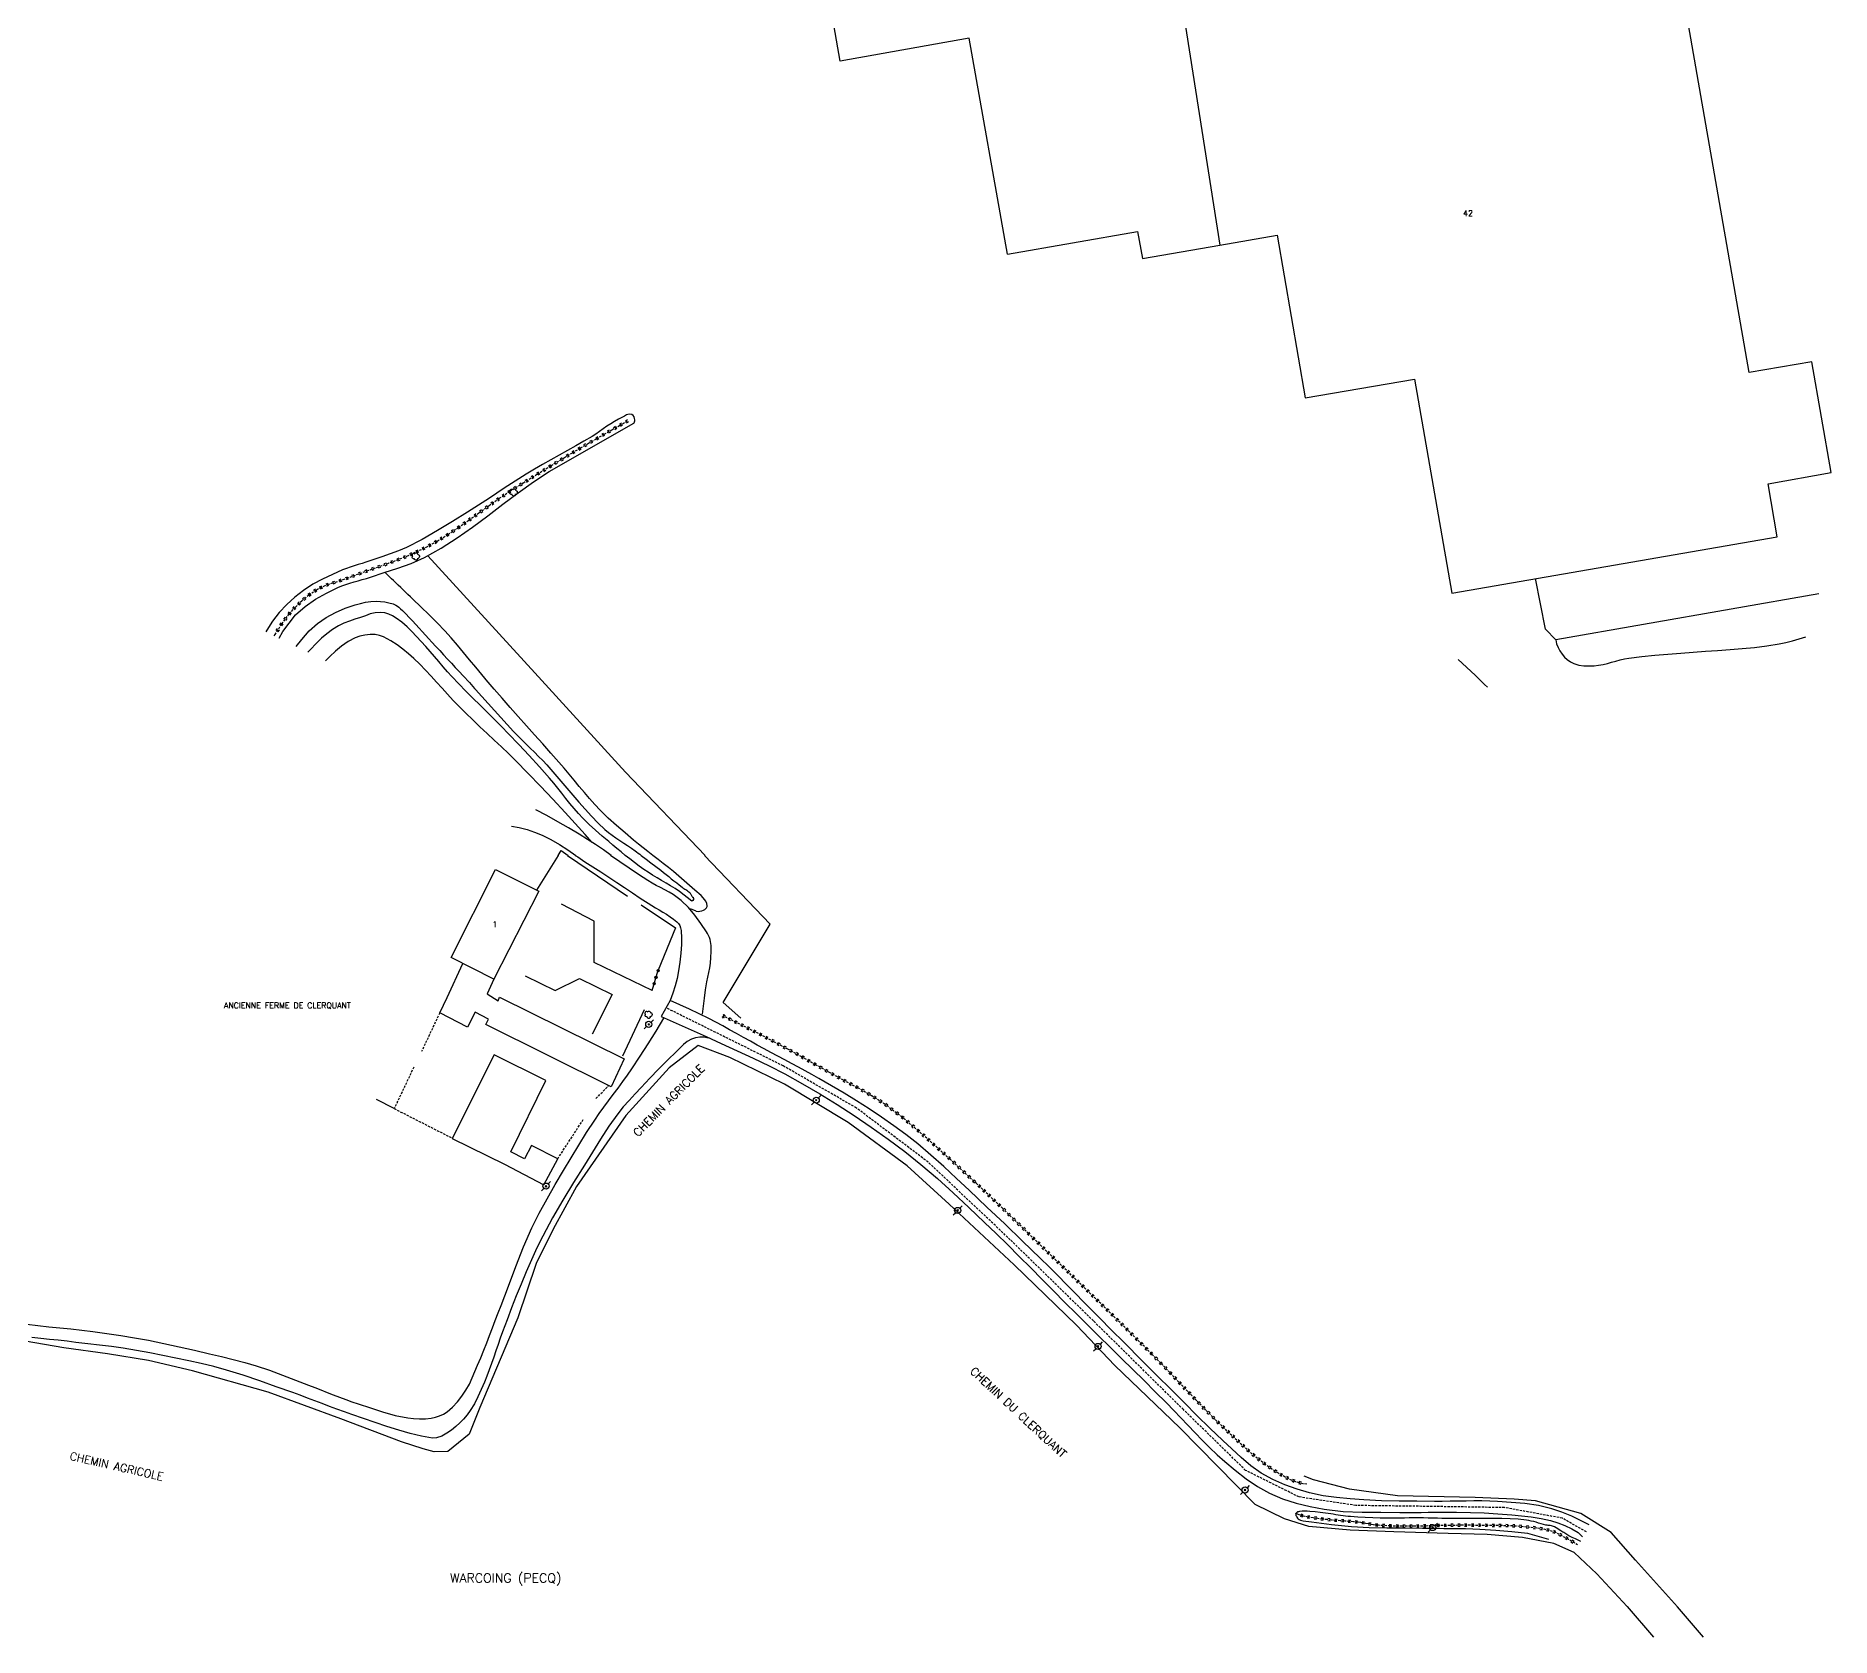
# Model space of a CAD drawing. Header units: millimetres. Extents: x 76000 to 76763, y 157000 to 158000.
# Drawn here: x 76370 to 76762.6, y 157000 to 157350.3 of the extents above; entities that cross this region are included whole.
import ezdxf
from ezdxf.enums import TextEntityAlignment as Align

# ---------------------------------------------------------------- set-up
doc = ezdxf.new("R2010")
doc.units = ezdxf.units.MM
doc.linetypes.add('DASHED', pattern=[0.75, 0.5, -0.25])
doc.layers.get('0').update_dxf_attribs({"linetype": 'CONTINUOUS'})
for name, color, linetype in [('W0001', 6, 'DASHED'), ('W0008', 7, 'CONTINUOUS'), ('W0017', 7, 'CONTINUOUS'), ('W0071', 7, 'CONTINUOUS'), ('W0101', 7, 'CONTINUOUS'), ('W0104', 1, 'CONTINUOUS'), ('W0112', 1, 'DASHED'), ('W0120', 7, 'CONTINUOUS'), ('W0132', 7, 'CONTINUOUS'), ('W0211', 2, 'CONTINUOUS'), ('W0214', 2, 'CONTINUOUS'), ('W0220', 5, 'DASHED'), ('W0300', 7, 'CONTINUOUS'), ('W0323', 7, 'CONTINUOUS'), ('W0330', 7, 'CONTINUOUS'), ('W0473', 7, 'CONTINUOUS'), ('W0510', 5, 'CONTINUOUS'), ('W0980', 7, 'CONTINUOUS'), ('W0984', 7, 'CONTINUOUS'), ('W0989', 7, 'CONTINUOUS'), ('W0991', 7, 'CONTINUOUS'), ('W1102', 7, 'CONTINUOUS')]:
    doc.layers.add(name, color=color, linetype=linetype)
doc.styles.get("Standard").update_dxf_attribs({"font": 'romans.shx', "width": 0.85})

# ---------------------------------------------------------------- blocks, each defined once
blk = doc.blocks.new('T300')
for p, q in [((-0.8, 0.51), (-0.86, 0.34)), ((-0.86, 0.34), (-0.86, 0.17)), ((-0.86, 0.17), (-0.74, 0.06)), ((-0.69, 0.63), (-0.8, 0.51)), ((-0.8, -0.06), (-0.74, 0.06)), ((-0.74, 0.06), (-0.69, 0.11)), ((-0.57, 0.69), (-0.69, 0.63)), ((-0.46, 0.69), (-0.57, 0.69)), ((-0.29, 0.63), (-0.46, 0.69)), ((-0.29, 0.63), (-0.17, 0.74)), ((-0.23, 0.57), (-0.29, 0.63)), ((-0.17, 0.74), (-0.06, 0.8)), ((-0.06, 0.8), (0.06, 0.8)), ((0.06, 0.8), (0.23, 0.74)), ((0.23, 0.74), (0.34, 0.63)), ((0.34, 0.63), (0.4, 0.51)), ((0.46, 0.46), (0.34, 0.46)), ((0.4, 0.51), (0.4, 0.46)), ((0.57, 0.4), (0.46, 0.46)), ((0.57, 0.4), (0.69, 0.29)), ((0.69, 0.29), (0.74, 0.17)), ((0.74, 0.06), (0.69, -0.17)), ((0.74, 0.17), (0.74, 0.06)), ((-0.8, -0.17), (-0.8, -0.06)), ((-0.8, -0.23), (-0.8, -0.17)), ((-0.74, -0.34), (-0.8, -0.23)), ((-0.69, -0.4), (-0.74, -0.34)), ((-0.51, -0.46), (-0.69, -0.4)), ((-0.4, -0.46), (-0.51, -0.46)), ((-0.4, -0.46), (-0.34, -0.46)), ((-0.34, -0.46), (-0.34, -0.4)), ((-0.34, -0.51), (-0.34, -0.46)), ((-0.29, -0.63), (-0.34, -0.51)), ((-0.17, -0.74), (-0.29, -0.63)), ((-0.06, -0.8), (-0.17, -0.74)), ((0.06, -0.8), (-0.06, -0.8)), ((0.17, -0.74), (0.06, -0.8)), ((0.23, -0.69), (0.17, -0.74)), ((0.29, -0.46), (0.23, -0.46)), ((0.29, -0.63), (0.23, -0.69)), ((0.46, -0.4), (0.29, -0.46)), ((0.34, -0.51), (0.29, -0.63)), ((0.34, -0.51), (0.34, -0.46)), ((0.57, -0.34), (0.46, -0.4)), ((0.63, -0.29), (0.57, -0.34)), ((0.69, -0.17), (0.63, -0.29))]:
    blk.add_line(p, q)
blk = doc.blocks.new('T473')
for p, q in [((-0.166667, 0.166667), (0.166667, -0.166667)), ((-0.166667, -0.166667), (0.166667, 0.166667)), ((0.500001, 0.500001), (1.000002, 1.000002)), ((-1.000002, -1.000002), (-0.500001, -0.500001))]:
    blk.add_line(p, q)
blk.add_ellipse((0, 0), major_axis=(0.471405, 0.471405), ratio=1, start_param=5.4977871438, end_param=11.780972451)
blk = doc.blocks.new('t323o')
at = {"color": 0, "linetype": 'Continuous'}
for radius in [0.25, 0.15]:
    blk.add_circle((0, 0), radius, dxfattribs=at)
blk = doc.blocks.new('t220o')
at = {"color": 0, "linetype": 'Continuous'}
for p, q in [((-0.25, 0.25), (0.25, 0.25)), ((-0.25, -0.25), (0.25, -0.25))]:
    blk.add_line(p, q, dxfattribs=at)

msp = doc.modelspace()

# ---------------------------------------------------------------- linework, layer by layer
at = {"layer": 'W0001'}
msp.add_lwpolyline([(76709.1, 157023), (76703.83, 157026.01), (76691.19, 157028.33), (76675.34, 157028.57), (76658.64, 157028.79), (76646.22, 157030.66), (76634.55, 157036.48), (76620.95, 157049.77), (76601.27, 157069.17), (76583.1, 157086.91), (76565.14, 157103.89), (76549.47, 157115.73), (76533.46, 157124.94), (76507.84, 157137.64)], dxfattribs=at)
at = {"layer": 'W0008'}
for points in [[(76508.73, 157139.27), (76506.75, 157135.73)], [(76709.65, 157024.58), (76707.95, 157025.4), (76705.87, 157026.45), (76703.73, 157027.34), (76701.52, 157028.07), (76698.59, 157028.76), (76695.61, 157029.19), (76692.63, 157029.45), (76689.65, 157029.65), (76687.93, 157029.74), (76686.2, 157029.79), (76684.47, 157029.79), (76682.75, 157029.77), (76681.02, 157029.74), (76679.3, 157029.71), (76677.57, 157029.69), (76675.85, 157029.69), (76671.99, 157029.72), (76668.14, 157029.74), (76664.28, 157029.82), (76660.43, 157030.02), (76657.45, 157030.25), (76654.46, 157030.52), (76651.48, 157030.92), (76648.54, 157031.56), (76645.8, 157032.36), (76643.11, 157033.33), (76640.49, 157034.49), (76637.98, 157035.87), (76635.7, 157037.46), (76633.59, 157039.26), (76631.57, 157041.16), (76629.57, 157043.04), (76626.72, 157045.72), (76623.92, 157048.45), (76621.16, 157051.22), (76618.39, 157053.98), (76615, 157057.36), (76611.63, 157060.74), (76608.26, 157064.13), (76604.89, 157067.52), (76602.99, 157069.45), (76601.09, 157071.37), (76599.19, 157073.3), (76597.29, 157075.23), (76595.39, 157077.15), (76593.49, 157079.07), (76591.57, 157080.98), (76589.65, 157082.88), (76585.79, 157086.64), (76581.91, 157090.37), (76578, 157094.08), (76574.07, 157097.76), (76571.31, 157100.34), (76568.55, 157102.92), (76565.74, 157105.45), (76562.84, 157107.89), (76560.26, 157109.92), (76557.62, 157111.87), (76554.93, 157113.76), (76552.21, 157115.59), (76549.5, 157117.33), (76546.75, 157118.99), (76543.98, 157120.62), (76541.2, 157122.22), (76539.72, 157123.05), (76538.24, 157123.87), (76536.75, 157124.68), (76535.25, 157125.48), (76533.76, 157126.28), (76532.26, 157127.08), (76530.76, 157127.88), (76529.27, 157128.69), (76527.76, 157129.51), (76526.25, 157130.35), (76524.74, 157131.19), (76523.23, 157132.02), (76521.72, 157132.86), (76520.2, 157133.68), (76518.68, 157134.49), (76517.14, 157135.28), (76515.06, 157136.32), (76512.96, 157137.33), (76510.85, 157138.31), (76508.73, 157139.27)], [(76506.75, 157135.73), (76510.03, 157134.29), (76513.31, 157132.84), (76516.58, 157131.37), (76519.84, 157129.88), (76523.35, 157128.26), (76526.87, 157126.64), (76530.36, 157124.98), (76533.8, 157123.2), (76537.67, 157121.06), (76541.48, 157118.81), (76545.23, 157116.49), (76548.94, 157114.08), (76552.68, 157111.54), (76556.38, 157108.92), (76560.01, 157106.21), (76563.56, 157103.4), (76567.15, 157100.35), (76570.63, 157097.19), (76574.06, 157093.96), (76577.47, 157090.72), (76580.02, 157088.26), (76582.55, 157085.78), (76585.06, 157083.28), (76587.56, 157080.77), (76590.05, 157078.25), (76592.55, 157075.73), (76595.04, 157073.22), (76597.55, 157070.71), (76600.01, 157068.28), (76602.48, 157065.84), (76604.95, 157063.4), (76607.41, 157060.97), (76609.88, 157058.54), (76612.35, 157056.1), (76614.81, 157053.66), (76617.26, 157051.21), (76618.85, 157049.6), (76620.41, 157047.97), (76621.95, 157046.33), (76623.5, 157044.68), (76625.07, 157043.05), (76626.67, 157041.45), (76628.31, 157039.9), (76630.01, 157038.4), (76632.3, 157036.49), (76634.65, 157034.64), (76637.13, 157032.94), (76639.76, 157031.48), (76642.65, 157030.25), (76645.64, 157029.29), (76648.69, 157028.55), (76651.76, 157027.98), (76655.87, 157027.5), (76660.01, 157027.34), (76664.14, 157027.32), (76668.26, 157027.29), (76669.81, 157027.27), (76671.37, 157027.27), (76672.92, 157027.29), (76674.48, 157027.32), (76676.03, 157027.34), (76677.59, 157027.35), (76679.14, 157027.35), (76680.7, 157027.33), (76683.71, 157027.26), (76686.72, 157027.16), (76689.73, 157027), (76692.74, 157026.75), (76694.87, 157026.55), (76697.01, 157026.31), (76699.15, 157025.98), (76701.25, 157025.49), (76702.83, 157024.99), (76704.37, 157024.39), (76705.87, 157023.68), (76707.31, 157022.85), (76708.25, 157021.91)]]:
    msp.add_lwpolyline(points, dxfattribs=at)
at = {"layer": 'W0017'}
for points in [[(76759.87, 157228.23), (76702.37, 157218.12), (76700.12, 157220.5), (76697.91, 157231.54)], [(76504.79, 157141.47), (76492.07, 157147.6), (76492.08, 157156.58), (76484.98, 157160.29)], [(76477.01, 157144.67), (76483.56, 157141.47), (76488.89, 157144.04), (76496.07, 157140.53), (76491.65, 157131.92)]]:
    msp.add_lwpolyline(points, dxfattribs=at)
at = {"layer": 'W0071'}
for points in [[(76495.83, 157171), (76494.11, 157172.18), (76492.37, 157173.35), (76490.62, 157174.49), (76488.85, 157175.61), (76486.51, 157177.01), (76484.15, 157178.37), (76481.77, 157179.69), (76479.36, 157180.97)], [(76474.01, 157177.4), (76475.73, 157177.07), (76477.42, 157176.63), (76479.08, 157176.08), (76480.7, 157175.42), (76482.64, 157174.46), (76484.51, 157173.37), (76486.32, 157172.19), (76488.12, 157171)], [(76487.97, 157171), (76488.49, 157170.65), (76489.03, 157170.3), (76489.56, 157169.96), (76490.09, 157169.61), (76491.84, 157168.5), (76493.57, 157167.38), (76495.3, 157166.25), (76497.02, 157165.1), (76498.74, 157163.96), (76500.47, 157162.82), (76502.19, 157161.67), (76503.91, 157160.54), (76504.7, 157160.04), (76505.51, 157159.55), (76506.31, 157159.08), (76507.12, 157158.6), (76507.91, 157158.11), (76508.7, 157157.59), (76509.46, 157157.03), (76510.18, 157156.43), (76510.36, 157156.26), (76510.54, 157156.09), (76510.69, 157155.89), (76510.82, 157155.68), (76511.01, 157155.13), (76511.1, 157154.57), (76511.14, 157154.01), (76511.16, 157153.45), (76511.18, 157151.51), (76511.07, 157149.58), (76510.86, 157147.66), (76510.56, 157145.74), (76510.22, 157144.09), (76509.8, 157142.46), (76509.31, 157140.85), (76508.73, 157139.27)], [(76515.81, 157136.23), (76516, 157138.02), (76516.22, 157139.8), (76516.46, 157141.58), (76516.74, 157143.36), (76516.93, 157144.37), (76517.16, 157145.37), (76517.37, 157146.37), (76517.51, 157147.39), (76517.63, 157148.67), (76517.71, 157149.96), (76517.69, 157151.27), (76517.49, 157152.57), (76517.34, 157153.03), (76517.13, 157153.46), (76516.89, 157153.88), (76516.64, 157154.28), (76515.42, 157156.11), (76514.12, 157157.9), (76512.69, 157159.6), (76511.09, 157161.15), (76510.26, 157161.82), (76509.39, 157162.41), (76508.48, 157162.96), (76507.55, 157163.47), (76506.62, 157163.95), (76505.69, 157164.44), (76504.77, 157164.95), (76503.87, 157165.49), (76501.8, 157166.83), (76499.75, 157168.21), (76497.72, 157169.6), (76495.69, 157171)], [(76368.03, 157068.43), (76370.43, 157068.14), (76372.85, 157067.9), (76375.26, 157067.66), (76377.67, 157067.42), (76380.08, 157067.15), (76382.48, 157066.84), (76385.52, 157066.41), (76388.56, 157065.95), (76391.6, 157065.46), (76394.62, 157064.92), (76397.99, 157064.25), (76401.34, 157063.53), (76404.68, 157062.77), (76408.01, 157061.99), (76410.57, 157061.38), (76413.14, 157060.75), (76415.69, 157060.09), (76418.22, 157059.34), (76421.11, 157058.37), (76423.97, 157057.3), (76426.81, 157056.19), (76429.66, 157055.1), (76431.01, 157054.59), (76432.36, 157054.06), (76433.71, 157053.54), (76435.05, 157053.01), (76436.4, 157052.49), (76437.76, 157051.98), (76439.12, 157051.49), (76440.49, 157051.02), (76443.16, 157050.13), (76445.84, 157049.26), (76448.57, 157048.5), (76451.35, 157047.96), (76452.62, 157047.8), (76453.91, 157047.71), (76455.2, 157047.72), (76456.48, 157047.88), (76457.39, 157048.09), (76458.27, 157048.39), (76459.12, 157048.78), (76459.92, 157049.27), (76461.14, 157050.29), (76462.22, 157051.45), (76463.17, 157052.71), (76464.05, 157054), (76464.81, 157055.32), (76465.45, 157056.71), (76466.03, 157058.11), (76466.61, 157059.51), (76467.29, 157061.12), (76467.95, 157062.74), (76468.6, 157064.37), (76469.23, 157066), (76469.86, 157067.63), (76470.48, 157069.27), (76471.11, 157070.9), (76471.75, 157072.53), (76473.38, 157076.8), (76474.96, 157081.09), (76476.62, 157085.36), (76478.46, 157089.55), (76480.06, 157092.75), (76481.8, 157095.88), (76483.6, 157098.97), (76485.41, 157102.05), (76487.06, 157104.84), (76488.73, 157107.62), (76490.44, 157110.37), (76492.21, 157113.09), (76493.19, 157114.52), (76494.2, 157115.93), (76495.23, 157117.33), (76496.27, 157118.72), (76497.32, 157120.11), (76498.35, 157121.51), (76499.36, 157122.92), (76500.35, 157124.34), (76502.16, 157127.06), (76503.92, 157129.8), (76505.64, 157132.57), (76507.31, 157135.36)], [(76517.04, 157131.04), (76516.12, 157131.21), (76515.19, 157131.23), (76514.26, 157131.1), (76513.36, 157130.83), (76512.42, 157130.31), (76511.6, 157129.61), (76510.86, 157128.84), (76510.13, 157128.12), (76508.12, 157126.21), (76506.17, 157124.25), (76504.25, 157122.25), (76502.35, 157120.24), (76501.04, 157118.83), (76499.73, 157117.41), (76498.46, 157115.96), (76497.26, 157114.46), (76495.3, 157111.74), (76493.47, 157108.94), (76491.7, 157106.1), (76489.95, 157103.26), (76487.59, 157099.43), (76485.25, 157095.58), (76482.98, 157091.69), (76480.85, 157087.72), (76479.57, 157085.14), (76478.39, 157082.52), (76477.25, 157079.88), (76476.13, 157077.22), (76475.07, 157074.62), (76474.04, 157072.01), (76473.04, 157069.38), (76472.05, 157066.75), (76471.55, 157065.38), (76471.07, 157064), (76470.6, 157062.61), (76470.13, 157061.22), (76469.66, 157059.84), (76469.17, 157058.46), (76468.64, 157057.09), (76468.09, 157055.73), (76467.4, 157054.15), (76466.69, 157052.58), (76465.9, 157051.04), (76464.99, 157049.57), (76464.3, 157048.61), (76463.55, 157047.7), (76462.74, 157046.84), (76461.85, 157046.06), (76460.91, 157045.3), (76459.91, 157044.58), (76458.82, 157043.98), (76457.62, 157043.59), (76456.78, 157043.52), (76455.94, 157043.63), (76455.13, 157043.82), (76454.34, 157043.99), (76453.09, 157044.26), (76451.85, 157044.57), (76450.61, 157044.92), (76449.39, 157045.28), (76446.79, 157046.07), (76444.22, 157046.92), (76441.65, 157047.79), (76439.09, 157048.68), (76437.47, 157049.26), (76435.86, 157049.86), (76434.24, 157050.46), (76432.63, 157051.07), (76431.03, 157051.68), (76429.41, 157052.29), (76427.8, 157052.89), (76426.18, 157053.47), (76422.58, 157054.77), (76418.98, 157056.06), (76415.35, 157057.3), (76411.69, 157058.42), (76408.95, 157059.17), (76406.19, 157059.83), (76403.43, 157060.44), (76400.65, 157061.03), (76397.78, 157061.62), (76394.9, 157062.18), (76392.02, 157062.7), (76389.12, 157063.18), (76386.53, 157063.55), (76383.94, 157063.86), (76381.34, 157064.16), (76378.75, 157064.47), (76376.83, 157064.7), (76374.91, 157064.92), (76373, 157065.13), (76371.08, 157065.34), (76369.16, 157065.56)]]:
    msp.add_lwpolyline(points, dxfattribs=at)
at = {"layer": 'W0101'}
for points in [[(76582.46, 157302.48), (76574.13, 157349.75), (76545.9, 157344.76), (76532.29, 157422.91), (76544.34, 157424.9), (76547.66, 157407), (76581.27, 157413.1), (76585.63, 157389.07)], [(76750.82, 157240.7), (76748.84, 157252.29), (76762.59, 157254.73), (76758.38, 157278.93), (76744.65, 157276.64), (76730.32, 157358.99), (76744.15, 157361.31), (76739.96, 157385.15), (76726.31, 157382.71), (76724.2, 157394.57), (76671.37, 157385.45), (76670.59, 157389.45), (76652.17, 157386.26), (76652.83, 157382.46)], [(76582.46, 157302.48), (76610.91, 157307.47), (76611.98, 157301.53), (76628.89, 157304.47)], [(76628.89, 157304.47), (76641.45, 157306.65), (76647.61, 157271.09), (76671.5, 157275.17)], [(76671.5, 157275.17), (76679.64, 157228.37), (76750.82, 157240.7)]]:
    msp.add_lwpolyline(points, dxfattribs=at)
msp.add_lwpolyline([(76479.98, 157163.2), (76470.16, 157143.93), (76460.82, 157148.65), (76470.54, 157167.89)], close=True, dxfattribs=at)
at = {"layer": 'W0104'}
msp.add_lwpolyline([(76470.16, 157143.93), (76468.68, 157140.71), (76471.08, 157139.18), (76471.43, 157139.97), (76498.66, 157126.46), (76495.8, 157120.34), (76468.43, 157134.01), (76469.01, 157135.16), (76466.09, 157136.67), (76464.37, 157133.4), (76458.32, 157136.54), (76459.96, 157139.93), (76463.4, 157147.35)], dxfattribs=at)
msp.add_lwpolyline([(76470.23, 157127.38), (76461.08, 157109.08), (76472.49, 157103.46), (76481.08, 157098.92), (76484.13, 157104.62), (76478.37, 157107.56), (76476.89, 157104.62), (76473.85, 157106.12), (76481.51, 157121.72)], close=True, dxfattribs=at)
at = {"layer": 'W0112'}
for points in [[(76458.32, 157136.54), (76454.35, 157128.1)], [(76452.65, 157124.67), (76448.37, 157115.61), (76461.1, 157109.12)], [(76492.49, 157117.81), (76495.25, 157120.62)], [(76484.13, 157104.62), (76489.79, 157113.34)]]:
    msp.add_lwpolyline(points, dxfattribs=at)
at = {"layer": 'W0120'}
msp.add_lwpolyline([(76520.25, 157135.4), (76520.6, 157136.3)], dxfattribs=at)
at = {"layer": 'W0132'}
for points in [[(76484.22, 157171), (76484.88, 157172.07), (76486.44, 157171)], [(76479.59, 157163.39), (76484.28, 157171)], [(76486.3, 157171), (76499.37, 157162.11)], [(76502.41, 157160.15), (76509.92, 157155.13), (76506.11, 157145.88)]]:
    msp.add_lwpolyline(points, dxfattribs=at)
at = {"layer": 'W0211'}
for points in [[(76500.77, 157265.56), (76500.83, 157265.63), (76500.88, 157265.71), (76500.92, 157265.79), (76500.95, 157265.88), (76500.98, 157265.97), (76501, 157266.06), (76501, 157266.15), (76501, 157266.25), (76500.94, 157266.57), (76500.83, 157266.9), (76500.62, 157267.19), (76500.31, 157267.4), (76499.75, 157267.48), (76499.19, 157267.33), (76498.72, 157267.08), (76498.3, 157266.86), (76497.4, 157266.43), (76496.54, 157265.94), (76495.71, 157265.41), (76494.89, 157264.86), (76494.09, 157264.29), (76493.29, 157263.72), (76492.47, 157263.17), (76491.64, 157262.65), (76489.86, 157261.59), (76488.06, 157260.56), (76486.25, 157259.54), (76484.44, 157258.53), (76482.62, 157257.52), (76480.82, 157256.5), (76479.02, 157255.46), (76477.24, 157254.4), (76475.62, 157253.39), (76474.01, 157252.35), (76472.41, 157251.3), (76470.82, 157250.23), (76469.23, 157249.17), (76467.64, 157248.12), (76466.03, 157247.08), (76464.41, 157246.06), (76461.13, 157244.04), (76457.85, 157242.03), (76454.5, 157240.11), (76451.06, 157238.36), (76449.3, 157237.6), (76447.5, 157236.94), (76445.68, 157236.32), (76443.88, 157235.7), (76443.03, 157235.41), (76442.18, 157235.14), (76441.33, 157234.88), (76440.47, 157234.62), (76439.62, 157234.35), (76438.77, 157234.07), (76437.93, 157233.76), (76437.1, 157233.43), (76434.89, 157232.46), (76432.7, 157231.44), (76430.56, 157230.29), (76428.53, 157228.95), (76426.65, 157227.47), (76424.88, 157225.86), (76423.23, 157224.1), (76421.74, 157222.22), (76420.5, 157220.24), (76420.32, 157219.87)], [(76482.26, 157254.97), (76500.77, 157265.56)], [(76423.18, 157218.49), (76423.99, 157219.95), (76426.81, 157223.58), (76428.88, 157225.45), (76431.17, 157227.02), (76433.58, 157228.36), (76436.04, 157229.58), (76436.9, 157229.96), (76437.78, 157230.28), (76438.68, 157230.57), (76439.58, 157230.83), (76440.49, 157231.08), (76441.39, 157231.33), (76442.29, 157231.59), (76443.18, 157231.88), (76446.15, 157232.85), (76449.15, 157233.81), (76452.11, 157234.87), (76454.98, 157236.18), (76458.62, 157238.2), (76462.12, 157240.44), (76465.52, 157242.82), (76468.85, 157245.3), (76472.14, 157247.8), (76475.45, 157250.28), (76478.81, 157252.69), (76482.26, 157254.97)], [(76426.96, 157216.66), (76428.14, 157218.24), (76429.76, 157220.09), (76431.58, 157221.73), (76433.5, 157223.05), (76435.55, 157224.14), (76437.68, 157225.05), (76439.86, 157225.81), (76440.97, 157226.13), (76442.11, 157226.37), (76443.27, 157226.52), (76444.43, 157226.58), (76445.36, 157226.54), (76446.29, 157226.44), (76447.21, 157226.26), (76448.11, 157226), (76448.44, 157225.87), (76448.76, 157225.7), (76449.06, 157225.51), (76449.35, 157225.31), (76449.78, 157224.96), (76450.18, 157224.58), (76450.56, 157224.19), (76450.93, 157223.8), (76451.67, 157223.04), (76452.39, 157222.28), (76453.1, 157221.5), (76453.81, 157220.73), (76454.51, 157219.94), (76455.21, 157219.16), (76455.92, 157218.38), (76456.63, 157217.61), (76457.48, 157216.69), (76458.33, 157215.78), (76459.18, 157214.87), (76460.03, 157213.95), (76460.88, 157213.04), (76461.73, 157212.13), (76462.58, 157211.21), (76463.43, 157210.3), (76464.81, 157208.78), (76465.96, 157207.5)], [(76464.42, 157206.55), (76464.05, 157206.93), (76462.51, 157208.5), (76461, 157210.09), (76460.02, 157211.17), (76459.05, 157212.27), (76458.11, 157213.38), (76457.17, 157214.5), (76456.23, 157215.62), (76455.27, 157216.72), (76454.29, 157217.81), (76453.28, 157218.87), (76452.24, 157219.94), (76451.18, 157221.02), (76450.05, 157222.04), (76448.81, 157222.91), (76448.01, 157223.36), (76447.17, 157223.74), (76446.29, 157224.02), (76445.36, 157224.15), (76444.23, 157224.08), (76443.12, 157223.8), (76442.06, 157223.42), (76441.02, 157223.06), (76439.79, 157222.67), (76438.56, 157222.26), (76437.35, 157221.78), (76436.18, 157221.2), (76434.89, 157220.39), (76433.67, 157219.48), (76432.5, 157218.5), (76431.4, 157217.45), (76429.99, 157215.98), (76429.52, 157215.42)], [(76702.37, 157218.12), (76702.57, 157217.29), (76702.87, 157216.49), (76703.27, 157215.73), (76703.75, 157215.02), (76704.29, 157214.39), (76704.89, 157213.82), (76705.57, 157213.32), (76706.32, 157212.94), (76707.41, 157212.61), (76708.54, 157212.46), (76709.66, 157212.44), (76710.77, 157212.49), (76711.74, 157212.58), (76712.71, 157212.75), (76713.66, 157212.97), (76714.6, 157213.23), (76715.53, 157213.5), (76716.47, 157213.75), (76717.41, 157213.98), (76718.37, 157214.16), (76721.19, 157214.53), (76724.03, 157214.79), (76726.87, 157215), (76729.71, 157215.24), (76732.4, 157215.47), (76735.09, 157215.66), (76737.78, 157215.84), (76740.48, 157216.02), (76743.17, 157216.22), (76745.86, 157216.48), (76748.55, 157216.82), (76751.22, 157217.24), (76752.7, 157217.54), (76754.17, 157217.91), (76755.62, 157218.33), (76757.04, 157218.82)], [(76465.96, 157207.5), (76466.18, 157207.25), (76467.55, 157205.72), (76468.91, 157204.19), (76470.28, 157202.66), (76471.66, 157201.14), (76473.04, 157199.63), (76474.45, 157198.13), (76475.34, 157197.2), (76476.26, 157196.28), (76477.18, 157195.38), (76478.1, 157194.47), (76479.02, 157193.57), (76479.94, 157192.66), (76480.84, 157191.73), (76481.73, 157190.79), (76482.64, 157189.8), (76483.52, 157188.79), (76484.39, 157187.77), (76485.26, 157186.74), (76486.12, 157185.72), (76486.99, 157184.69), (76487.86, 157183.68), (76488.76, 157182.67), (76490.13, 157181.13), (76491.51, 157179.58), (76492.94, 157178.07), (76494.45, 157176.65), (76495.23, 157176.01), (76496.04, 157175.4), (76496.87, 157174.81), (76497.71, 157174.25), (76498.55, 157173.69), (76499.39, 157173.14), (76500.23, 157172.57), (76501.05, 157171.98), (76501.39, 157171.74), (76501.72, 157171.49), (76502.05, 157171.25), (76502.38, 157171)], [(76498.89, 157171), (76497.98, 157171.74), (76497.07, 157172.49), (76496.17, 157173.24), (76495.27, 157174), (76493.82, 157175.23), (76492.37, 157176.48), (76490.97, 157177.77), (76489.62, 157179.11), (76488.65, 157180.16), (76487.72, 157181.25), (76486.81, 157182.35), (76485.93, 157183.47), (76485.05, 157184.59), (76484.17, 157185.71), (76483.27, 157186.82), (76482.35, 157187.9), (76480.15, 157190.37), (76477.92, 157192.81), (76475.65, 157195.22), (76473.37, 157197.61), (76471.84, 157199.19), (76470.29, 157200.75), (76468.73, 157202.29), (76467.17, 157203.83), (76465.6, 157205.37), (76464.42, 157206.55), (76464.42, 157206.55)], [(76510.74, 157163.1), (76509.79, 157163.74), (76508.82, 157164.34), (76507.83, 157164.93), (76506.84, 157165.51), (76505.85, 157166.09), (76504.87, 157166.68), (76503.9, 157167.29), (76502.95, 157167.93), (76501.91, 157168.67), (76500.89, 157169.43), (76499.89, 157170.21), (76498.89, 157171)], [(76502.38, 157171), (76503.45, 157170.19), (76504.52, 157169.38), (76505.58, 157168.56), (76506.65, 157167.73), (76507.23, 157167.28), (76507.81, 157166.82), (76508.39, 157166.36), (76508.97, 157165.9), (76509.55, 157165.43), (76510.14, 157164.97), (76510.72, 157164.52), (76511.31, 157164.07), (76511.52, 157163.92), (76511.74, 157163.78), (76511.96, 157163.64), (76512.17, 157163.5), (76512.39, 157163.36), (76512.6, 157163.2), (76512.8, 157163.04), (76512.99, 157162.86), (76513.09, 157162.74), (76513.17, 157162.62), (76513.24, 157162.49), (76513.3, 157162.36), (76513.37, 157162.23), (76513.45, 157162.1), (76513.53, 157161.98), (76513.63, 157161.87), (76513.65, 157161.86), (76513.67, 157161.85), (76513.69, 157161.85), (76513.71, 157161.84), (76513.73, 157161.83), (76513.75, 157161.82), (76513.76, 157161.81), (76513.77, 157161.79), (76513.82, 157161.58), (76513.8, 157161.35), (76513.68, 157161.14), (76513.46, 157161.01)], [(76513.46, 157161.01), (76510.74, 157163.1)], [(76648.6, 157027.47), (76648.04, 157027.52), (76647.47, 157027.57), (76646.89, 157027.58), (76646.32, 157027.48), (76646.12, 157027.43), (76645.93, 157027.37), (76645.74, 157027.25), (76645.6, 157027.07), (76645.55, 157026.84), (76645.57, 157026.62), (76645.65, 157026.42), (76645.74, 157026.23), (76645.9, 157026.02), (76646.08, 157025.85), (76646.3, 157025.7), (76646.52, 157025.59), (76647.11, 157025.4), (76647.73, 157025.33), (76648.35, 157025.3), (76648.94, 157025.25), (76651.14, 157024.96), (76653.33, 157024.66), (76655.53, 157024.39), (76657.73, 157024.19), (76661.6, 157023.99), (76665.47, 157023.91), (76669.34, 157023.88), (76673.21, 157023.83), (76674.78, 157023.81), (76676.36, 157023.8), (76677.93, 157023.79), (76679.5, 157023.79), (76681.07, 157023.78), (76682.64, 157023.75), (76684.21, 157023.71), (76685.79, 157023.64), (76689.27, 157023.41), (76692.75, 157023.09), (76696.22, 157022.74), (76700.78, 157021.41)], [(76702.11, 157024.12), (76701.89, 157024.22), (76701.65, 157024.29), (76701.41, 157024.34), (76701.17, 157024.38), (76700.93, 157024.41), (76700.69, 157024.44), (76700.46, 157024.47), (76700.22, 157024.52), (76699.69, 157024.65), (76699.15, 157024.8), (76698.63, 157024.95), (76698.1, 157025.11), (76697.57, 157025.26), (76697.03, 157025.39), (76696.49, 157025.51), (76695.95, 157025.61), (76694.16, 157025.8), (76692.37, 157025.88), (76690.58, 157025.91), (76688.8, 157025.93), (76687.76, 157025.95), (76686.73, 157025.96), (76685.69, 157025.95), (76684.65, 157025.95), (76683.61, 157025.93), (76682.58, 157025.93), (76681.54, 157025.92), (76680.5, 157025.93), (76679.5, 157025.94), (76678.49, 157025.96), (76677.49, 157025.98), (76676.48, 157026), (76675.48, 157026.02), (76674.47, 157026.04), (76673.47, 157026.06), (76672.46, 157026.07), (76671.4, 157026.07), (76670.34, 157026.06), (76669.27, 157026.04), (76668.21, 157026.02), (76667.15, 157026), (76666.08, 157025.99), (76665.02, 157025.99), (76663.96, 157026.01), (76662.34, 157026.06), (76660.72, 157026.13), (76659.11, 157026.22), (76657.49, 157026.36), (76656.95, 157026.41), (76656.41, 157026.48), (76655.87, 157026.55), (76655.33, 157026.62), (76654.79, 157026.7), (76654.25, 157026.78), (76653.71, 157026.86), (76653.17, 157026.93), (76652.03, 157027.08), (76650.89, 157027.24), (76649.75, 157027.38), (76648.6, 157027.47)], [(76707.86, 157020.94), (76707.45, 157021.16), (76706.69, 157021.47), (76705.95, 157021.81), (76705.22, 157022.18), (76704.99, 157022.31), (76704.78, 157022.44), (76704.56, 157022.57), (76704.35, 157022.71), (76704.14, 157022.85), (76703.93, 157022.99), (76703.71, 157023.13), (76703.5, 157023.27), (76703.15, 157023.48), (76702.81, 157023.7), (76702.46, 157023.91), (76702.11, 157024.12)]]:
    msp.add_lwpolyline(points, dxfattribs=at)
at = {"layer": 'W0214'}
for points in [[(76468.89, 157208.91), (76468.85, 157208.96), (76467.52, 157210.56), (76466.19, 157212.17), (76464.87, 157213.78), (76463.54, 157215.39), (76462.2, 157216.98), (76460.83, 157218.56), (76459.43, 157220.11), (76457.73, 157221.89), (76455.98, 157223.62), (76454.2, 157225.33), (76452.43, 157227.04), (76451.91, 157227.55), (76451.38, 157228.06), (76450.86, 157228.57), (76450.33, 157229.08), (76449.8, 157229.58), (76449.27, 157230.09), (76448.75, 157230.6), (76448.22, 157231.11), (76447.79, 157231.52), (76447.35, 157231.94), (76446.92, 157232.36), (76446.49, 157232.78)], [(76461.44, 157204.73), (76461.26, 157204.91), (76460.04, 157206.23), (76458.84, 157207.56), (76457.65, 157208.89), (76456.44, 157210.22), (76455.22, 157211.52), (76453.95, 157212.8), (76452.65, 157214.03), (76451.47, 157215.08), (76450.26, 157216.11), (76448.99, 157217.07), (76447.64, 157217.92), (76446.84, 157218.36), (76446.01, 157218.77), (76445.14, 157219.09), (76444.22, 157219.28), (76443.09, 157219.32), (76441.97, 157219.2), (76440.88, 157218.95), (76439.82, 157218.57), (76438.28, 157217.77), (76436.87, 157216.76), (76435.56, 157215.65), (76434.31, 157214.49), (76433.36, 157213.56)], [(76504.91, 157171), (76503.85, 157171.81), (76502.8, 157172.62), (76501.76, 157173.46), (76500.73, 157174.3), (76498.86, 157175.9), (76497, 157177.51), (76495.19, 157179.17), (76493.43, 157180.9), (76492.24, 157182.15), (76491.08, 157183.44), (76489.95, 157184.75), (76488.84, 157186.08), (76487.74, 157187.42), (76486.64, 157188.75), (76485.53, 157190.08), (76484.4, 157191.39), (76482.64, 157193.39), (76480.86, 157195.39), (76479.08, 157197.38), (76477.29, 157199.37), (76475.51, 157201.36), (76473.73, 157203.36), (76471.96, 157205.36), (76470.21, 157207.37), (76468.89, 157208.91), (76468.89, 157208.91)], [(76491.56, 157173.89), (76490.13, 157175.53), (76488.69, 157177.16), (76487.23, 157178.78), (76485.76, 157180.39), (76483.07, 157183.26), (76480.37, 157186.11), (76477.63, 157188.94), (76474.87, 157191.74), (76473.35, 157193.25), (76471.8, 157194.73), (76470.25, 157196.21), (76468.69, 157197.68), (76467.12, 157199.15), (76465.57, 157200.62), (76464.03, 157202.12), (76462.51, 157203.63), (76461.44, 157204.73), (76461.44, 157204.73)], [(76514.38, 157158.79), (76514.81, 157158.74), (76515.23, 157158.76), (76515.65, 157158.85), (76516.04, 157159.02), (76516.17, 157159.1), (76516.29, 157159.18), (76516.42, 157159.28), (76516.53, 157159.38), (76516.63, 157159.5), (76516.72, 157159.64), (76516.78, 157159.79), (76516.82, 157159.95), (76516.77, 157160.48), (76516.54, 157160.96), (76516.24, 157161.36), (76515.95, 157161.72), (76515.53, 157162.19), (76515.06, 157162.6), (76514.57, 157162.99), (76514.09, 157163.38), (76512.94, 157164.41), (76511.79, 157165.44), (76510.62, 157166.46), (76509.45, 157167.45), (76508.33, 157168.36), (76507.2, 157169.25), (76506.06, 157170.13), (76504.91, 157171)], [(76514.38, 157158.79), (76513.16, 157159.27)]]:
    msp.add_lwpolyline(points, dxfattribs=at)
at = {"layer": 'W0220'}
for points in [[(76422.14, 157218.99), (76422.31, 157219.29), (76423.78, 157221.62), (76425.44, 157223.82), (76426.76, 157225.3), (76428.18, 157226.7), (76429.71, 157227.98), (76431.36, 157229.1), (76432.15, 157229.54), (76432.97, 157229.91), (76433.81, 157230.23), (76434.66, 157230.52), (76435.51, 157230.79), (76436.37, 157231.05), (76437.21, 157231.33), (76438.05, 157231.63), (76442.41, 157233.23), (76446.8, 157234.78), (76451.16, 157236.45), (76455.38, 157238.43), (76457.79, 157239.76), (76460.13, 157241.21), (76462.42, 157242.74), (76464.67, 157244.33), (76466.89, 157245.94), (76469.11, 157247.54), (76471.36, 157249.11), (76473.65, 157250.63), (76476.62, 157252.52), (76479.62, 157254.38), (76482.62, 157256.22), (76485.64, 157258.05), (76487.37, 157259.09), (76489.12, 157260.12), (76490.87, 157261.15), (76492.62, 157262.17), (76494.28, 157263.14), (76495.95, 157264.1), (76497.62, 157265.05), (76499.3, 157266)], [(76647.96, 157033.42), (76647.12, 157033.56), (76646.3, 157033.75), (76645.5, 157033.99), (76644.71, 157034.29), (76643.19, 157035), (76641.72, 157035.83), (76640.31, 157036.74), (76638.93, 157037.7), (76636.57, 157039.55), (76634.31, 157041.52), (76632.11, 157043.56), (76629.95, 157045.62), (76627.9, 157047.61), (76625.88, 157049.63), (76623.89, 157051.67), (76621.92, 157053.73), (76619.96, 157055.8), (76617.99, 157057.87), (76616.01, 157059.92), (76614.01, 157061.95), (76608.72, 157067.21), (76603.4, 157072.43), (76598.06, 157077.63), (76592.7, 157082.81), (76587.07, 157088.29), (76581.43, 157093.76), (76575.74, 157099.19), (76569.95, 157104.51), (76566.5, 157107.62), (76563.03, 157110.71), (76559.46, 157113.71), (76555.73, 157116.51), (76552.77, 157118.42), (76549.71, 157120.16), (76546.61, 157121.82), (76543.54, 157123.51), (76540.52, 157125.21), (76537.5, 157126.91), (76534.47, 157128.59), (76531.42, 157130.23), (76528.69, 157131.67), (76525.94, 157133.07), (76523.18, 157134.45), (76520.41, 157135.8)], [(76707.16, 157020.17), (76705.15, 157021.38), (76702.39, 157022.85), (76701.03, 157023.34), (76699.63, 157023.64), (76698.21, 157023.84), (76696.8, 157024.01), (76693.72, 157024.28), (76690.63, 157024.38), (76687.55, 157024.41), (76684.47, 157024.45), (76681.86, 157024.46), (76679.25, 157024.43), (76676.64, 157024.37), (76674.03, 157024.3), (76671.42, 157024.25), (76668.81, 157024.25), (76666.19, 157024.31), (76663.58, 157024.45), (76663.02, 157024.51), (76662.46, 157024.58), (76661.9, 157024.67), (76661.34, 157024.76), (76660.79, 157024.86), (76660.23, 157024.96), (76659.67, 157025.05), (76659.11, 157025.12), (76658.15, 157025.23), (76657.19, 157025.32), (76656.22, 157025.39), (76655.26, 157025.46), (76654.29, 157025.53), (76653.33, 157025.6), (76652.37, 157025.69), (76651.4, 157025.8), (76650.35, 157025.94), (76649.29, 157026.09), (76648.24, 157026.26), (76647.19, 157026.48), (76646.75, 157026.6), (76646.3, 157026.72), (76645.87, 157026.87), (76645.43, 157027.02)]]:
    msp.add_lwpolyline(points, dxfattribs=at)
at = {"layer": 'W0300'}
msp.add_lwpolyline([(76498.36, 157127.17), (76503.12, 157137.27)], dxfattribs=at)
at = {"layer": 'W0323'}
msp.add_lwpolyline([(76504.79, 157141.47), (76506.11, 157145.88)], dxfattribs=at)
at = {"layer": 'W0330'}
for points in [[(76479.12, 157210.93), (76455.75, 157236.54)], [(76516.36, 157171), (76498.93, 157189.23), (76479.12, 157210.93)], [(76524.15, 157135.41), (76520.33, 157138.81), (76530.62, 157155.98), (76516.26, 157171)], [(76717.99, 157006.68), (76711.39, 157013.85), (76706.38, 157018.51), (76701.97, 157020.48), (76695.08, 157021.8), (76687.4, 157022.43), (76678.85, 157022.66), (76667, 157023.02), (76657.39, 157023.38), (76648.41, 157024.17), (76643.08, 157025.84), (76636.65, 157029.02), (76620.15, 157045.81), (76605.94, 157059.43), (76597.57, 157068.2), (76583.93, 157081.42), (76569.71, 157094.72), (76560.57, 157103.1), (76547.67, 157112.57), (76533.74, 157120.97), (76521.8, 157126.75), (76514.86, 157129.38), (76508.47, 157124.51), (76499.01, 157114.13), (76488.22, 157098.59), (76483.12, 157089.2), (76479.38, 157081.76), (76475.44, 157069.81), (76467.06, 157050.2), (76464.76, 157044.39), (76460.08, 157040.57), (76457.12, 157040.56), (76454.72, 157041.17), (76449.98, 157042.74), (76436.73, 157047.72), (76420.84, 157053.61), (76404.28, 157058.23), (76394.65, 157060.53), (76385.7, 157061.95), (76376.12, 157063.3), (76354.47, 157066.96)], [(76448.37, 157115.61), (76444.49, 157117.62)], [(76734.69, 157000), (76729.01, 157006.59), (76719.83, 157016.85), (76714.48, 157022.89), (76707.85, 157027.04), (76697.97, 157029.81), (76693.3, 157030.18), (76684.73, 157030.52), (76667.77, 157030.87), (76657.24, 157032.35), (76649.37, 157034.39), (76647.38, 157035.21)], [(76717.99, 157006.68), (76723.74, 157000)]]:
    msp.add_lwpolyline(points, dxfattribs=at)
at = {"layer": 'W0510'}
msp.add_lwpolyline([(76687.44, 157207.76), (76686.78, 157208.41), (76684.82, 157210.32), (76682.83, 157212.19), (76681.01, 157213.88)], dxfattribs=at)
at = {"layer": 'W1102'}
msp.add_lwpolyline([(76617.69, 157376.05), (76628.89, 157304.47)], dxfattribs=at)

# ---------------------------------------------------------------- block references
at = {"layer": 'W0220'}
for p, rotation in [((76499.29, 157265.99), 29.4955135321231), ((76492.78, 157262.27), 30.09944739560821), ((76494.08, 157263.02), 30.09944739560821), ((76495.38, 157263.77), 29.89813703667751), ((76496.68, 157264.51), 29.69682574951053), ((76497.98, 157265.26), 29.4955135321231), ((76485.04, 157257.68), 31.24712203124012), ((76486.32, 157258.46), 31.0034564569034), ((76487.61, 157259.23), 30.68944722431057), ((76488.9, 157259.99), 30.68944722431057), ((76490.19, 157260.75), 30.44571768527924), ((76491.48, 157261.51), 30.27226997676929), ((76478.64, 157253.77), 31.85566344543254), ((76479.91, 157254.56), 31.46385862153578), ((76481.19, 157255.34), 31.46385862153578), ((76482.47, 157256.12), 31.46385862153578), ((76483.75, 157256.9), 31.24712203124012), ((76472.31, 157249.74), 33.57287991425741), ((76473.56, 157250.57), 33.57287991425741), ((76474.83, 157251.38), 32.4225151846668), ((76476.09, 157252.18), 32.4225151846668), ((76477.36, 157252.98), 31.85566344543254), ((76467.39, 157246.3), 35.7358955382331), ((76468.61, 157247.18), 35.7358955382331), ((76469.84, 157248.04), 34.97153185428231), ((76471.07, 157248.9), 34.97153185428231), ((76461.27, 157241.97), 33.78484006927028), ((76462.51, 157242.81), 35.21418634433017), ((76463.74, 157243.68), 35.21418634433017), ((76464.96, 157244.54), 35.86542477008651), ((76466.18, 157245.42), 35.86542477008651), ((76454.82, 157238.16), 25.05487300213436), ((76456.15, 157238.85), 29.04419933803568), ((76457.46, 157239.58), 29.04419933803568), ((76458.74, 157240.36), 31.72769917894596), ((76460.02, 157241.14), 31.72769917894596), ((76445.11, 157234.18), 19.38429358001798), ((76446.52, 157234.68), 19.38429358001798), ((76447.93, 157235.21), 21.01784020630818), ((76449.33, 157235.75), 21.01784020630818), ((76450.73, 157236.29), 21.01784020630818), ((76452.1, 157236.89), 25.05487300213436), ((76453.46, 157237.53), 25.05487300213436), ((76433.78, 157230.22), 21.10758236226702), ((76435.21, 157230.69), 17.35091328719176), ((76436.64, 157231.14), 18.10761272021173), ((76438.06, 157231.63), 20.17098764247965), ((76439.46, 157232.15), 20.17098764247965), ((76440.87, 157232.67), 20.17098764247965), ((76442.28, 157233.19), 20.17098764247965), ((76443.69, 157233.69), 19.38429358001798), ((76428.69, 157227.13), 39.87364256520894), ((76429.85, 157228.07), 34.24310817571138), ((76431.09, 157228.92), 34.24310817571138), ((76432.4, 157229.65), 24.51613679878043), ((76424.62, 157222.74), 52.88074599128274), ((76425.53, 157223.93), 48.2797284099678), ((76426.53, 157225.05), 48.2797284099678), ((76427.58, 157226.11), 44.55503040228812), ((76422.92, 157220.27), 57.85681138916126), ((76423.72, 157221.54), 57.85681138916126), ((76520.45, 157135.78), 154.0389117017387), ((76521.79, 157135.13), 154.0389117017387), ((76523.14, 157134.47), 154.0389117017387), ((76524.49, 157133.8), 153.4757173358583), ((76525.83, 157133.13), 153.4757173358583), ((76527.16, 157132.45), 152.9125272572382), ((76528.5, 157131.76), 152.9125272572382), ((76529.83, 157131.07), 152.3493414674286), ((76531.16, 157130.37), 152.3493414674286), ((76532.48, 157129.67), 151.6645018747529), ((76533.8, 157128.95), 151.6645018747529), ((76535.12, 157128.23), 150.9823185159765), ((76536.43, 157127.51), 150.9823185159765), ((76537.74, 157126.78), 150.6002549919042), ((76539.05, 157126.04), 150.6002549919042), ((76540.35, 157125.3), 150.6002549919042), ((76541.66, 157124.57), 150.5183724071424), ((76542.96, 157123.83), 150.5183724071424), ((76544.27, 157123.1), 151.239280137268), ((76545.59, 157122.38), 151.239280137268), ((76546.91, 157121.66), 151.8161174650058), ((76548.23, 157120.95), 151.8161174650058), ((76549.55, 157120.24), 151.8161174650058), ((76550.86, 157119.51), 150.4249326891008), ((76552.16, 157118.76), 150.4249326891008), ((76553.44, 157117.98), 147.0752026395904), ((76554.7, 157117.17), 147.0752026395904), ((76555.95, 157116.34), 143.136979832705), ((76557.15, 157115.44), 143.136979832705), ((76558.35, 157114.54), 143.136979832705), ((76559.55, 157113.63), 140.0057313404064), ((76560.69, 157112.67), 140.0057313404064), ((76561.84, 157111.71), 140.0057313404064), ((76562.99, 157110.74), 140.0057313404064), ((76564.11, 157109.74), 138.281076472146), ((76565.23, 157108.75), 138.281076472146), ((76566.35, 157107.75), 138.281076472146), ((76567.47, 157106.74), 137.9690855486714), ((76568.58, 157105.74), 137.9690855486714), ((76569.7, 157104.74), 137.9690855486714), ((76570.8, 157103.72), 137.4436139526761), ((76571.91, 157102.71), 137.4436139526761), ((76573.01, 157101.69), 137.4436139526761), ((76574.12, 157100.68), 137.4436139526761), ((76575.22, 157099.67), 137.4436139526761), ((76576.32, 157098.64), 136.3491887447784), ((76577.4, 157097.6), 136.3491887447784), ((76578.49, 157096.57), 136.3491887447784), ((76579.57, 157095.53), 136.3491887447784), ((76580.66, 157094.5), 136.3491887447784), ((76581.74, 157093.46), 135.8175343983636), ((76582.82, 157092.41), 135.8175343983636), ((76583.89, 157091.37), 135.8175343983636), ((76584.97, 157090.32), 135.8175343983636), ((76586.04, 157089.28), 135.8175343983636), ((76587.12, 157088.23), 135.8489499099313), ((76588.2, 157087.19), 135.8489499099313), ((76589.27, 157086.14), 135.8489499099313), ((76590.35, 157085.1), 135.8489499099313), ((76591.42, 157084.05), 135.8489499099313), ((76592.5, 157083.01), 135.8489499099313), ((76593.58, 157081.97), 135.9292782387222), ((76594.66, 157080.92), 135.9292782387222), ((76595.73, 157079.88), 135.9292782387222), ((76596.81, 157078.84), 135.9292782387222), ((76597.89, 157077.79), 135.9292782387222), ((76598.96, 157076.75), 135.7803476946213), ((76600.04, 157075.7), 135.7803476946213), ((76601.11, 157074.65), 135.7803476946213), ((76602.19, 157073.61), 135.7803476946213), ((76603.26, 157072.56), 135.7803476946213), ((76604.34, 157071.51), 135.5233933163853), ((76605.41, 157070.46), 135.5233933163853), ((76606.48, 157069.41), 135.5233933163853), ((76607.55, 157068.36), 135.5233933163853), ((76608.62, 157067.31), 135.5233933163853), ((76609.68, 157066.25), 135.1584204274314), ((76610.74, 157065.19), 135.1584204274314), ((76611.81, 157064.14), 135.1584204274314), ((76612.87, 157063.08), 135.1584204274314), ((76613.94, 157062.02), 135.1584204274314), ((76614.99, 157060.95), 134.5980657961109), ((76616.04, 157059.88), 133.9891223275512), ((76617.08, 157058.81), 133.9891223275512), ((76618.12, 157057.72), 133.6265579881787), ((76619.16, 157056.64), 133.6265579881787), ((76620.19, 157055.55), 133.510411858088), ((76621.23, 157054.47), 133.510411858088), ((76622.26, 157053.38), 133.6996162090662), ((76623.3, 157052.29), 133.6996162090662), ((76624.34, 157051.21), 134.1940525629437), ((76625.38, 157050.14), 134.1940525629437), ((76626.44, 157049.07), 134.9345925122273), ((76627.5, 157048.01), 134.9345925122273), ((76628.57, 157046.96), 135.9211564539132), ((76629.64, 157045.91), 135.9211564539132), ((76630.73, 157044.88), 136.4560661010962), ((76631.82, 157043.84), 136.4560661010962), ((76632.91, 157042.82), 136.9996711960666), ((76634.01, 157041.8), 136.9996711960666), ((76635.13, 157040.8), 138.8928184654701), ((76636.26, 157039.81), 138.8928184654701), ((76637.43, 157038.87), 142.1294266159763), ((76638.61, 157037.95), 142.1294266159763), ((76639.83, 157037.08), 144.9668338398753), ((76641.08, 157036.25), 147.2684918079468), ((76642.36, 157035.47), 150.5774765978778), ((76643.69, 157034.77), 154.8878674277781), ((76645.06, 157034.16), 159.2048418860215), ((76646.48, 157033.71), 167.024628365499), ((76646.86, 157026.57), 165.9002298860894), ((76648.33, 157026.25), 170.4453618176473), ((76649.81, 157026.01), 171.9495310419115), ((76651.29, 157025.82), 172.6869317143636), ((76652.79, 157025.65), 174.6735310443528), ((76654.28, 157025.53), 175.4676633337913), ((76655.78, 157025.42), 175.9586712997396), ((76657.27, 157025.31), 174.874520100815), ((76658.76, 157025.16), 173.8173565045008), ((76660.25, 157024.96), 170.1252764334391), ((76661.73, 157024.7), 170.1025987065462), ((76663.21, 157024.49), 174.5937898454659), ((76664.71, 157024.39), 176.7732828608924), ((76666.21, 157024.31), 178.6859869996325), ((76667.71, 157024.27), 178.6859869996325), ((76669.21, 157024.25), 180.1228179891109), ((76670.71, 157024.25), 180.1228179891109), ((76672.21, 157024.27), 181.083197570589), ((76673.71, 157024.29), 181.083197570589), ((76675.2, 157024.33), 181.4917816290604), ((76676.7, 157024.37), 181.3476769202521), ((76678.2, 157024.41), 181.3476769202521), ((76679.7, 157024.44), 180.7247366299796), ((76681.2, 157024.45), 180.7247366299796), ((76682.7, 157024.46), 179.6232141414293), ((76684.2, 157024.45), 179.6232141414293), ((76685.7, 157024.43), 179.3633494532835), ((76687.2, 157024.42), 179.3633494532835), ((76688.7, 157024.4), 179.4847072279373), ((76690.2, 157024.39), 179.4847072279373), ((76691.7, 157024.35), 178.0261110977484), ((76693.2, 157024.3), 178.0261110977484), ((76694.7, 157024.19), 174.9939803544821), ((76696.19, 157024.06), 174.9939803544821), ((76697.68, 157023.9), 173.2472741480132), ((76699.17, 157023.71), 172.0868268229444), ((76700.64, 157023.42), 167.7627286742869), ((76702.07, 157022.97), 160.3491860769352), ((76703.41, 157022.31), 151.885373369331), ((76704.74, 157021.6), 151.885373369331), ((76706.03, 157020.85), 149.5279957930196)]:
    msp.add_blockref('t220o', p, dxfattribs=dict(at, rotation=rotation))
at = {"layer": 'W0300'}
for p in [(76474.54, 157250.37), (76453.13, 157236.35), (76504.04, 157136.13)]:
    msp.add_blockref('T300', p, dxfattribs=at)
at = {"layer": 'W0323', "rotation": 73.28644047016094}
for p in [(76505.65, 157144.34), (76506.09, 157145.78), (76505.22, 157142.91)]:
    msp.add_blockref('t323o', p, dxfattribs=at)
at = {"layer": 'W0473'}
for p in [(76504.04, 157134.05), (76540.65, 157117.45), (76481.57, 157098.65), (76571.59, 157093.34), (76602.29, 157063.59), (76634.44, 157032.17), (76675.48, 157023.95)]:
    msp.add_blockref('T473', p, dxfattribs=at)

# ---------------------------------------------------------------- texts
at = {"layer": 'W0980'}
msp.add_text('WARCOING (PECQ)', height=2, dxfattribs=at).set_placement((76472.77, 157012.79), align=Align.MIDDLE)
at = {"layer": 'W0984'}
msp.add_text('ANCIENNE FERME DE CLERQUANT', height=1.25, dxfattribs=at).set_placement((76425.02, 157138.17), align=Align.MIDDLE_CENTER)
at = {"layer": 'W0989'}
for s, rotation, p in [('CHEMIN AGRICOLE', 45.3592, (76508.42, 157117.38)), ('CHEMIN DU CLERQUANT', 316.9435, (76584.8, 157049.09)), ('CHEMIN AGRICOLE', 347.1874, (76387.67, 157037.36))]:
    msp.add_text(s, height=1.75, rotation=rotation, dxfattribs=at).set_placement(p, align=Align.MIDDLE)
at = {"layer": 'W0991'}
for s, p in [('42', (76683.19, 157311.47)), ('1', (76470.38, 157155.91))]:
    msp.add_text(s, height=1.25, dxfattribs=at).set_placement(p, align=Align.MIDDLE_CENTER)

doc.saveas('drawing.dxf')
